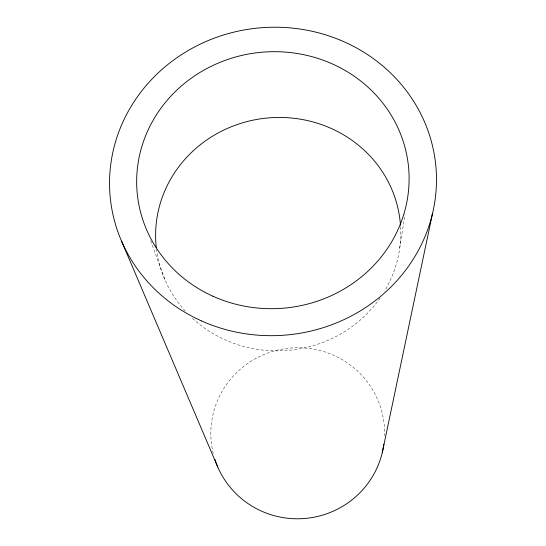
<?xml version="1.0" encoding="UTF-8"?>
<svg xmlns="http://www.w3.org/2000/svg" width="546" height="546" viewBox="0 0 546 546"><rect width="100%" height="100%" fill="white"/><g stroke="black" fill="none" stroke-linecap="round" stroke-linejoin="round"><path stroke-width="0.41" stroke-dasharray="2.73 2.05" d="M399.74 247.952L404.989 214.325M150.682 240.786L164.953 279.886M213.233 453.535A86.896 85.51 -5.6 0 1 288.854 348.205A86.896 85.51 -5.6 0 1 384.541 435.756M400.58 226.89A122.625 116.646 -5.6 0 1 384.589 291.073M380.091 298.041A122.625 116.646 -5.6 0 1 192.158 318.079M185.258 311.111A122.625 116.646 -5.6 0 1 156.477 249.14"/><path stroke-width="0.82" d="M382.268 452.62L432.418 213.909M121.54 241.12L217.738 466.953M383.838 444.151A86.896 85.51 -5.6 0 1 305.405 518.427A86.896 85.51 -5.6 0 1 214.919 459.479M156.279 247.481A122.625 116.646 -5.6 0 1 267.711 117.977A122.625 116.646 -5.6 0 1 400.477 225.293M201.672 320.993A163.568 154.149 -5.6 0 0 436.063 168.571A163.568 154.149 -5.6 0 0 181.286 54.777A163.568 154.149 -5.6 0 0 201.672 320.993M212.899 296.212A136.288 128.426 -5.6 0 0 408.797 170.031A136.288 128.426 -5.6 0 0 196.963 74.331A136.288 128.426 -5.6 0 0 212.899 296.212"/></g></svg>
